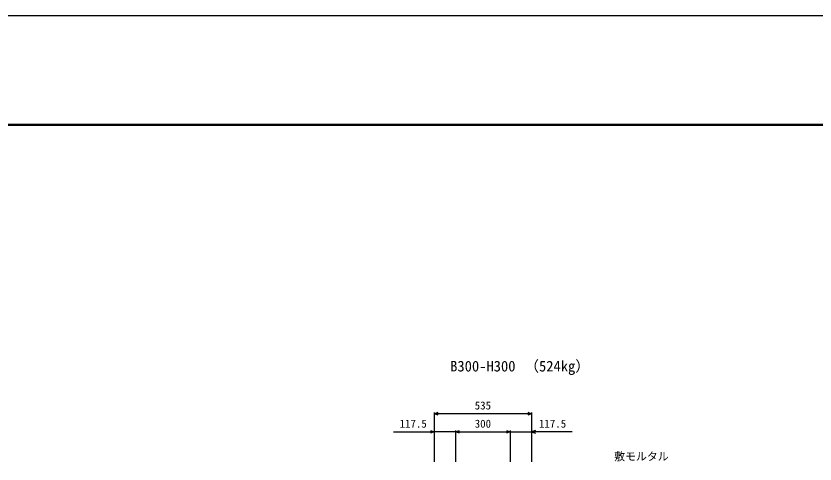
# Model space of a CAD drawing. Units: millimetres, scale not verified. Extents: x -25200 to 25200, y -8910 to 8910.
# Drawn here: x 4093 to 8486, y 6444 to 8910 of the extents above; entities that cross this region are included whole.
import ezdxf
from ezdxf.enums import TextEntityAlignment as Align

# ---------------------------------------------------------------- set-up
doc = ezdxf.new("R2010")
doc.units = ezdxf.units.MM
doc.header["$LTSCALE"] = 30
for name, color, linetype, lineweight in [('0-0_DIM', 7, 'Continuous', 25), ('0-1_Defpoints', 5, 'Continuous', 25), ('0-6_TXT', 7, 'Continuous', 25), ('0-7_WAKU', 3, 'Continuous', 25)]:
    doc.layers.add(name, color=color, linetype=linetype, lineweight=lineweight)
doc.styles.add('ＭＳ ゴシック', font='')
doc.styles.get('ＭＳ ゴシック').set_extended_font_data('MS Gothic')

msp = doc.modelspace()

# ---------------------------------------------------------------- linework, layer by layer
at = {"layer": '0-0_DIM'}
for p, q in [((6392.28, 6728.17), (6392.28, 6455.67)), ((6927.28, 6728.17), (6927.28, 6455.67)), ((6927.28, 6720.67), (6392.28, 6720.67)), ((6168.9, 6620.67), (6392.28, 6620.67)), ((6509.78, 6620.67), (6392.28, 6620.67)), ((6509.78, 6628.17), (6509.78, 6455.67)), ((6509.78, 6620.67), (6809.78, 6620.67)), ((6809.78, 6628.17), (6809.78, 6455.67)), ((6809.78, 6620.67), (6927.28, 6620.67)), ((7150.66, 6620.67), (6927.28, 6620.67))]:
    msp.add_line(p, q, dxfattribs=at)
for points in [[(6413.42, 6712.98), (6392.28, 6720.67), (6413.42, 6728.37)], [(6906.14, 6728.37), (6927.28, 6720.67), (6906.14, 6712.98)], [(6371.14, 6628.37), (6392.28, 6620.67), (6371.14, 6612.98)], [(6530.92, 6612.98), (6509.78, 6620.67), (6530.92, 6628.37)], [(6788.64, 6628.37), (6809.78, 6620.67), (6788.64, 6612.98)], [(6948.42, 6628.37), (6927.28, 6620.67), (6948.42, 6612.98)]]:
    msp.add_lwpolyline(points, dxfattribs=at)
at = {"layer": '0-1_Defpoints'}
msp.add_lwpolyline([(0, -8910), (25200, -8910), (25200, 8910), (0, 8910)], close=True, dxfattribs=at)
at = {"layer": '0-7_WAKU', "lineweight": 50}
msp.add_lwpolyline([(600, -8310), (24600, -8310), (24600, 8310), (600, 8310)], close=True, dxfattribs=at)

# ---------------------------------------------------------------- texts
at = {"layer": '0-0_DIM', "style": 'ＭＳ ゴシック'}
for s, p in [('535', (6614.78, 6730.67)), ('117.5', (6201.67, 6630.67)), ('300', (6614.78, 6630.67)), ('117.5', (6967.89, 6630.67)), ('敷モルタル', (7381.04, 6450.34))]:
    msp.add_text(s, height=43.99, dxfattribs=at).set_placement(p, align=Align.BOTTOM_LEFT)
at = {"layer": '0-6_TXT', "style": 'ＭＳ ゴシック'}
for s, p in [('B300-H300', (6479.78, 6935.46)), ('（524kg）', (6888.15, 6935.46))]:
    msp.add_text(s, height=58.65, dxfattribs=at).set_placement(p, align=Align.BOTTOM_LEFT)

doc.saveas('drawing.dxf')
